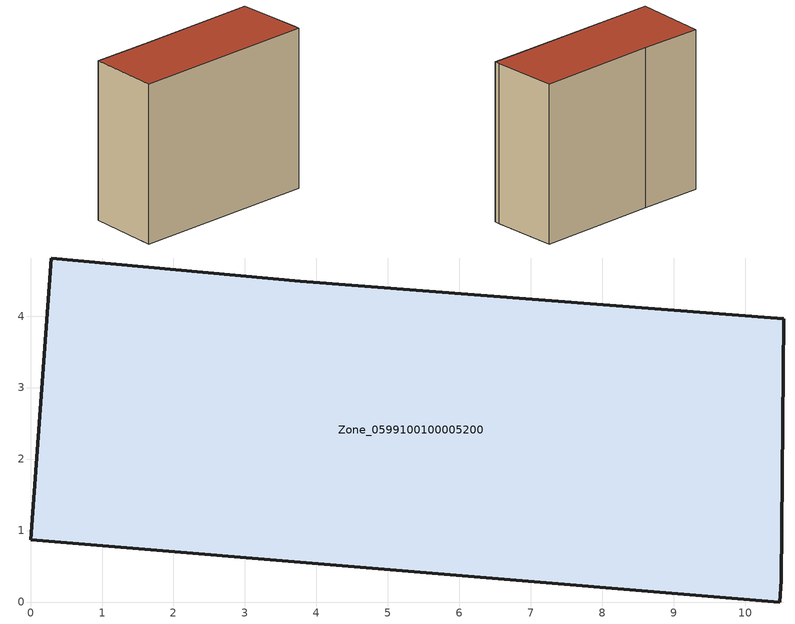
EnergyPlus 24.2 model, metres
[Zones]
Zone_0599100100005200
 floor ground (C_G): 10.54,3.96 10.5,0.3 10.48,0 0,0.87 0.29,4.81 3.77,4.49 z1.15
 wall outside (C_F): 3.77,4.49 0.29,4.81 0,0.87 10.48,0 10.5,0.3 10.54,3.96 3.77,4.49 z1.15:10.4
 roof outside (C_R): 10.5,0.3 10.54,3.96 3.77,4.49 0.29,4.81 0,0.87 10.48,0 z10.4
[BUILDING]
Pand.0599100100005200: North Axis=0; Terrain=City; Loads Convergence Tolerance Value=0.04; Temperature Convergence Tolerance Value=0.4; Solar Distribution=FullExterior; Maximum Number of Warmup Days=25; Minimum Number of Warmup Days=1
[Site:Location]
Rotterdam.The.Hague.AP_ZH_NLD Design_Conditions: Latitude=51.96; Longitude=4.45; Time Zone=1; Elevation=-4.5
[SITE:GROUNDTEMPERATURE:BUILDINGSURFACE]
18, 18, 18, 18, 18, 18, 18, 18, 18, 18, 18, 18
[MATERIAL] Thermal Absorptance=0.9; Solar Absorptance=0.7; Visible Absorptance=0.7
Name | Roughness | Thickness | Conductivity | Density | Specific Heat
G.TI.1946 | MediumSmooth | 0.15 | 1 | 540 | 1210
F.TI.1946 | Rough | 0.3 | 0.857143 | 1920 | 840
R.TI.1946 | MediumRough | 0.2 | 0.1 | 1500 | 1000
[CONSTRUCTION]
C_G: G.TI.1946
C_F: F.TI.1946
C_R: R.TI.1946
[ZONE]
Zone_0599100100005200: Type=1; Multiplier=1; Ceiling Height=Autocalculate; Volume=Autocalculate; Floor Area=autocalculate; Part of Total Floor Area=Yes
[ZONEINFILTRATION:DESIGNFLOWRATE]
Infil_Zone_0599100100005200: Zone or ZoneList or Space or SpaceList=Zone_0599100100005200; Schedule=AlwaysOn; Design Flow Rate Calculation Method=Flow/Area; Flow Rate per Floor Area=0.003; Constant Term Coefficient=1; Temperature Term Coefficient=0; Velocity Term Coefficient=0; Velocity Squared Term Coefficient=0
[HVACTEMPLATE:ZONE:IDEALLOADSAIRSYSTEM]
Zone_0599100100005200: Maximum Heating Supply Air Temperature=50; Minimum Cooling Supply Air Temperature=13; Maximum Heating Supply Air Humidity Ratio=0.0156; Minimum Cooling Supply Air Humidity Ratio=0.0077; Heating Limit=NoLimit; Cooling Limit=NoLimit; Dehumidification Control Type=ConstantSensibleHeatRatio; Cooling Sensible Heat Ratio=0.7; Dehumidification Setpoint=60; Humidification Control Type=None; Humidification Setpoint=30; Outdoor Air Method=None; Outdoor Air Flow Rate per Person=0.00944; Outdoor Air Flow Rate per Zone Floor Area=0; Outdoor Air Flow Rate per Zone=0; Demand Controlled Ventilation Type=None; Outdoor Air Economizer Type=NoEconomizer; Heat Recovery Type=None; Sensible Heat Recovery Effectiveness=0.7; Latent Heat Recovery Effectiveness=0.65
[ZONECONTROL:THERMOSTAT]
ThermostatControl_Zone_0599100100005200: Zone or ZoneList=Zone_0599100100005200; Control Type Schedule=DualSetpointControlType; Control 1=Thermostat_Zone_0599100100005200; Temperature Difference Between Cutout And Setpoint=0
[THERMOSTATSETPOINT:DUALSETPOINT]
Thermostat_Zone_0599100100005200: Heating Setpoint Temperature Schedule=HeatingSetpoint_Zone_0599100100005200; Cooling Setpoint Temperature Schedule=CoolingSetpoint_Zone_0599100100005200
[SCHEDULE:COMPACT]
HeatingSetpoint_Zone_0599100100005200: Through: 12/31, For: AllDays, Until: 24:00, 21
CoolingSetpoint_Zone_0599100100005200: Through: 12/31, For: AllDays, Until: 24:00, 24
DualSetpointControlType: Through: 12/31, For: AllDays, Until: 24:00, 4
AlwaysOn: Through: 12/31, For: AllDays, Until: 24:00, 1
